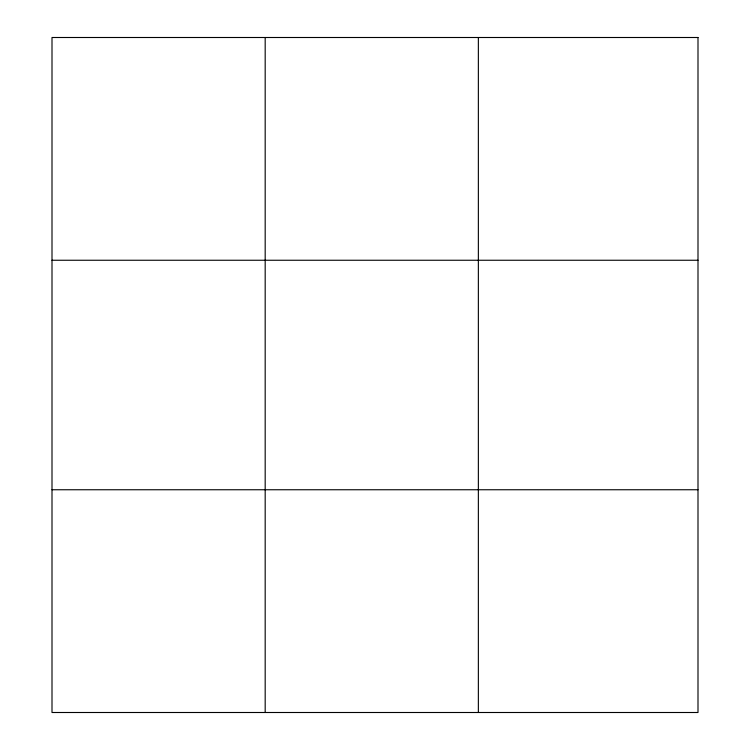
<?xml version="1.0" encoding="UTF-8"?>
<svg xmlns="http://www.w3.org/2000/svg" width="750" height="750" viewBox="0 0 750 750"><rect width="100%" height="100%" fill="white"/><g stroke="black" fill="none" stroke-linecap="round" stroke-linejoin="round"><path stroke-width="1.12" d="M265.181 712.5L265.181 37.5M478.359 712.5L478.359 37.5M52.003 260.25L697.997 260.25M52.003 489.75L697.997 489.75M697.997 37.5L52.003 37.5L52.003 712.5L697.997 712.5L697.997 37.5"/></g></svg>
